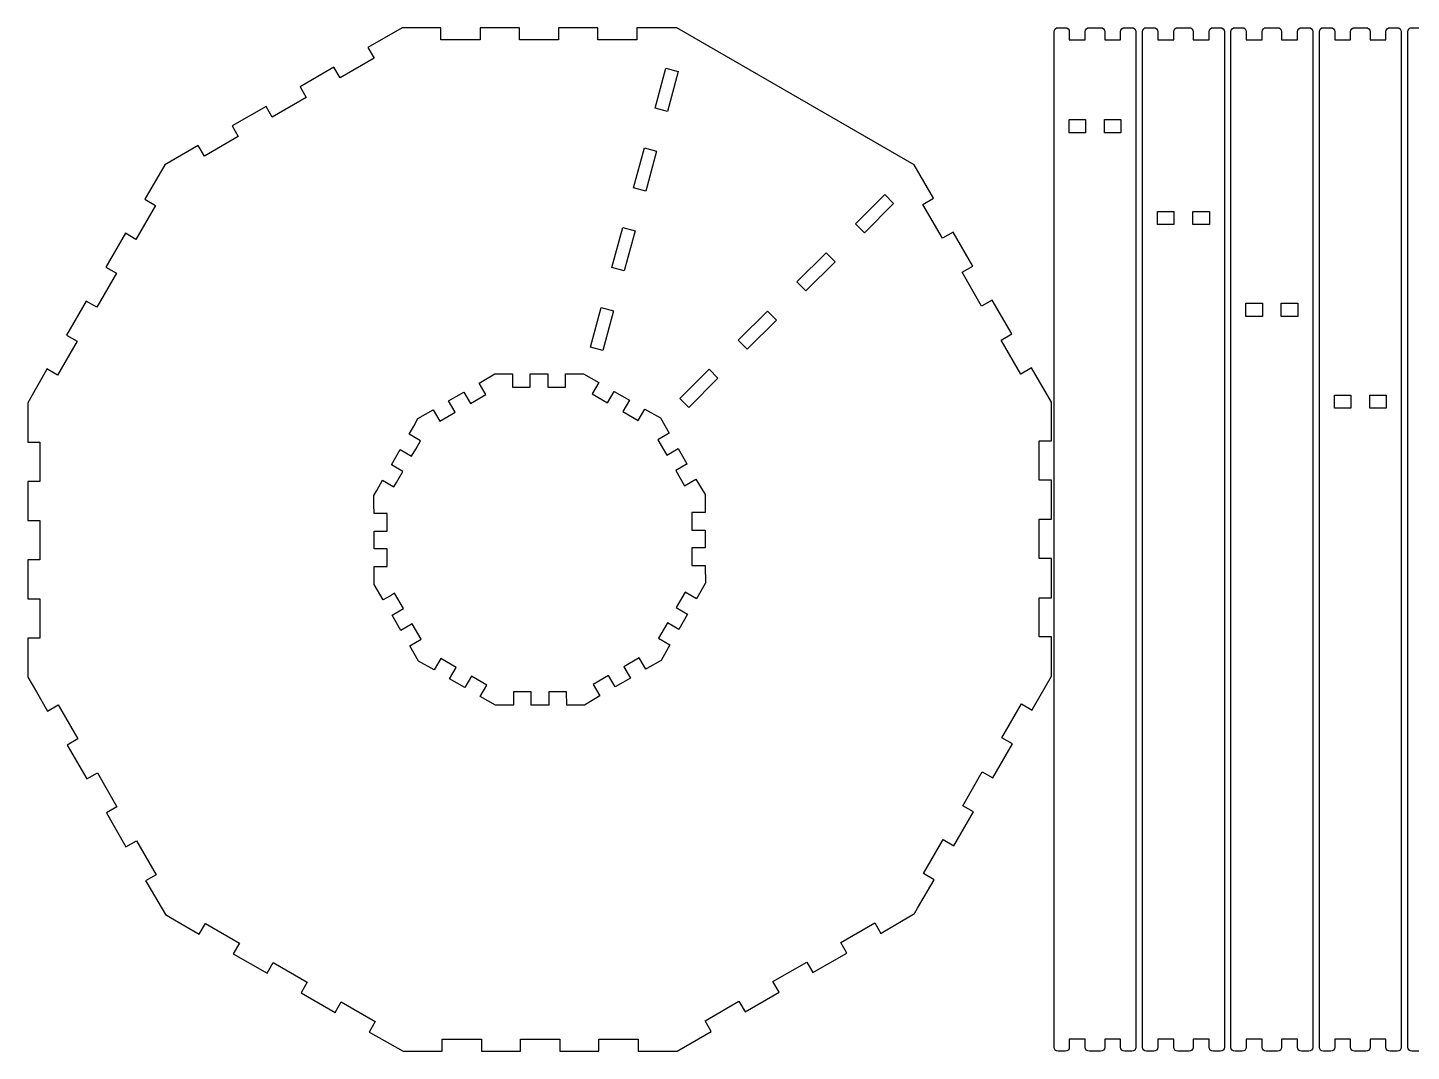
# Model space of a CAD drawing. Extents: x 4 to 934, y -398 to -4.
# Drawn here: x 4 to 341.9, y -254 to -4 of the extents above; entities that cross this region are included whole.
import ezdxf

# ---------------------------------------------------------------- set-up
doc = ezdxf.new("R2010")
doc.units = 0
doc.header["$MEASUREMENT"] = 0
doc.layers.add('LAYER_1', color=7, linetype='CONTINUOUS')

# ---------------------------------------------------------------- blocks, each defined once
blk = doc.blocks.new('BLOCK_2')
at = {"layer": 'LAYER_1'}
for points in [[(262.34, -29.65), (258.32, -29.65), (258.32, -26.45), (262.34, -26.45), (262.34, -29.65)], [(270.98, -29.65), (266.96, -29.65), (266.96, -26.45), (270.98, -26.45), (270.98, -29.65)]]:
    blk.add_lwpolyline(points, dxfattribs=at)
blk.add_open_spline([(273.65, -4), (273.65, -4), (271.91, -4), (271.91, -4), (271.36, -4), (270.91, -4.45), (270.91, -5), (270.91, -5), (270.91, -7), (270.91, -7), (270.91, -7), (267.03, -7), (267.03, -7), (267.03, -7), (267.03, -5), (267.03, -5), (267.03, -4.45), (266.58, -4), (266.02, -4), (266.02, -4), (263.27, -4), (263.27, -4), (262.72, -4), (262.27, -4.45), (262.27, -5), (262.27, -5), (262.27, -7), (262.27, -7), (262.27, -7), (258.38, -7), (258.38, -7), (258.38, -7), (258.38, -5), (258.38, -5), (258.38, -4.45), (257.94, -4), (257.38, -4), (257.38, -4), (255.65, -4), (255.65, -4), (255.1, -4), (254.65, -4.45), (254.65, -5), (254.65, -5), (254.65, -253), (254.65, -253), (254.65, -253.55), (255.1, -254), (255.65, -254), (255.65, -254), (257.38, -254), (257.38, -254), (257.94, -254), (258.38, -253.55), (258.38, -253), (258.38, -253), (258.38, -251), (258.38, -251), (258.38, -251), (262.27, -251), (262.27, -251), (262.27, -251), (262.27, -253), (262.27, -253), (262.27, -253.55), (262.72, -254), (263.27, -254), (263.27, -254), (266.02, -254), (266.02, -254), (266.58, -254), (267.03, -253.55), (267.03, -253), (267.03, -253), (267.03, -251), (267.03, -251), (267.03, -251), (270.91, -251), (270.91, -251), (270.91, -251), (270.91, -253), (270.91, -253), (270.91, -253.55), (271.36, -254), (271.91, -254), (271.91, -254), (273.65, -254), (273.65, -254), (274.2, -254), (274.65, -253.55), (274.65, -253), (274.65, -253), (274.65, -5), (274.65, -5), (274.65, -4.45), (274.2, -4), (273.65, -4)], degree=3, knots=[0, 0, 0, 0, 1, 1, 1, 2, 2, 2, 3, 3, 3, 4, 4, 4, 5, 5, 5, 6, 6, 6, 7, 7, 7, 8, 8, 8, 9, 9, 9, 10, 10, 10, 11, 11, 11, 12, 12, 12, 13, 13, 13, 14, 14, 14, 15, 15, 15, 16, 16, 16, 17, 17, 17, 18, 18, 18, 19, 19, 19, 20, 20, 20, 21, 21, 21, 22, 22, 22, 23, 23, 23, 24, 24, 24, 25, 25, 25, 26, 26, 26, 27, 27, 27, 28, 28, 28, 29, 29, 29, 30, 30, 30, 31, 31, 31, 32, 32, 32, 32], dxfattribs=at)
blk = doc.blocks.new('BLOCK_3')
at = {"layer": 'LAYER_1'}
for points in [[(305.53, -74.52), (301.51, -74.52), (301.51, -71.32), (305.53, -71.32), (305.53, -74.52)], [(314.18, -74.52), (310.15, -74.52), (310.15, -71.32), (314.18, -71.32), (314.18, -74.52)]]:
    blk.add_lwpolyline(points, dxfattribs=at)
blk.add_open_spline([(316.84, -4), (316.84, -4), (315.11, -4), (315.11, -4), (314.55, -4), (314.11, -4.45), (314.11, -5), (314.11, -5), (314.11, -7), (314.11, -7), (314.11, -7), (310.23, -7), (310.23, -7), (310.23, -7), (310.23, -5), (310.23, -5), (310.23, -4.45), (309.78, -4), (309.22, -4), (309.22, -4), (306.46, -4), (306.46, -4), (305.91, -4), (305.47, -4.45), (305.47, -5), (305.47, -5), (305.47, -7), (305.47, -7), (305.47, -7), (301.58, -7), (301.58, -7), (301.58, -7), (301.58, -5), (301.58, -5), (301.58, -4.45), (301.13, -4), (300.58, -4), (300.58, -4), (298.84, -4), (298.84, -4), (298.29, -4), (297.84, -4.45), (297.84, -5), (297.84, -5), (297.84, -253), (297.84, -253), (297.84, -253.55), (298.29, -254), (298.84, -254), (298.84, -254), (300.58, -254), (300.58, -254), (301.13, -254), (301.58, -253.55), (301.58, -253), (301.58, -253), (301.58, -251), (301.58, -251), (301.58, -251), (305.47, -251), (305.47, -251), (305.47, -251), (305.47, -253), (305.47, -253), (305.47, -253.55), (305.91, -254), (306.46, -254), (306.46, -254), (309.22, -254), (309.22, -254), (309.78, -254), (310.23, -253.55), (310.23, -253), (310.23, -253), (310.23, -251), (310.23, -251), (310.23, -251), (314.11, -251), (314.11, -251), (314.11, -251), (314.11, -253), (314.11, -253), (314.11, -253.55), (314.55, -254), (315.11, -254), (315.11, -254), (316.84, -254), (316.84, -254), (317.4, -254), (317.84, -253.55), (317.84, -253), (317.84, -253), (317.84, -5), (317.84, -5), (317.84, -4.45), (317.4, -4), (316.84, -4)], degree=3, knots=[0, 0, 0, 0, 1, 1, 1, 2, 2, 2, 3, 3, 3, 4, 4, 4, 5, 5, 5, 6, 6, 6, 7, 7, 7, 8, 8, 8, 9, 9, 9, 10, 10, 10, 11, 11, 11, 12, 12, 12, 13, 13, 13, 14, 14, 14, 15, 15, 15, 16, 16, 16, 17, 17, 17, 18, 18, 18, 19, 19, 19, 20, 20, 20, 21, 21, 21, 22, 22, 22, 23, 23, 23, 24, 24, 24, 25, 25, 25, 26, 26, 26, 27, 27, 27, 28, 28, 28, 29, 29, 29, 30, 30, 30, 31, 31, 31, 32, 32, 32, 32], dxfattribs=at)
blk = doc.blocks.new('BLOCK_4')
at = {"layer": 'LAYER_1'}
for points in [[(348.73, -119.38), (344.71, -119.38), (344.71, -116.18), (348.73, -116.18), (348.73, -119.38)], [(357.37, -119.38), (353.35, -119.38), (353.35, -116.18), (357.37, -116.18), (357.37, -119.38)]]:
    blk.add_lwpolyline(points, dxfattribs=at)
blk.add_open_spline([(360.04, -4), (360.04, -4), (358.3, -4), (358.3, -4), (357.75, -4), (357.3, -4.45), (357.3, -5), (357.3, -5), (357.3, -7), (357.3, -7), (357.3, -7), (353.42, -7), (353.42, -7), (353.42, -7), (353.42, -5), (353.42, -5), (353.42, -4.45), (352.97, -4), (352.42, -4), (352.42, -4), (349.66, -4), (349.66, -4), (349.11, -4), (348.66, -4.45), (348.66, -5), (348.66, -5), (348.66, -7), (348.66, -7), (348.66, -7), (344.78, -7), (344.78, -7), (344.78, -7), (344.78, -5), (344.78, -5), (344.78, -4.45), (344.33, -4), (343.78, -4), (343.78, -4), (342.04, -4), (342.04, -4), (341.49, -4), (341.04, -4.45), (341.04, -5), (341.04, -5), (341.04, -253), (341.04, -253), (341.04, -253.55), (341.49, -254), (342.04, -254), (342.04, -254), (343.78, -254), (343.78, -254), (344.33, -254), (344.78, -253.55), (344.78, -253), (344.78, -253), (344.78, -251), (344.78, -251), (344.78, -251), (348.66, -251), (348.66, -251), (348.66, -251), (348.66, -253), (348.66, -253), (348.66, -253.55), (349.11, -254), (349.66, -254), (349.66, -254), (352.42, -254), (352.42, -254), (352.97, -254), (353.42, -253.55), (353.42, -253), (353.42, -253), (353.42, -251), (353.42, -251), (353.42, -251), (357.3, -251), (357.3, -251), (357.3, -251), (357.3, -253), (357.3, -253), (357.3, -253.55), (357.75, -254), (358.3, -254), (358.3, -254), (360.04, -254), (360.04, -254), (360.59, -254), (361.04, -253.55), (361.04, -253), (361.04, -253), (361.04, -5), (361.04, -5), (361.04, -4.45), (360.59, -4), (360.04, -4)], degree=3, knots=[0, 0, 0, 0, 1, 1, 1, 2, 2, 2, 3, 3, 3, 4, 4, 4, 5, 5, 5, 6, 6, 6, 7, 7, 7, 8, 8, 8, 9, 9, 9, 10, 10, 10, 11, 11, 11, 12, 12, 12, 13, 13, 13, 14, 14, 14, 15, 15, 15, 16, 16, 16, 17, 17, 17, 18, 18, 18, 19, 19, 19, 20, 20, 20, 21, 21, 21, 22, 22, 22, 23, 23, 23, 24, 24, 24, 25, 25, 25, 26, 26, 26, 27, 27, 27, 28, 28, 28, 29, 29, 29, 30, 30, 30, 31, 31, 31, 32, 32, 32, 32], dxfattribs=at)

msp = doc.modelspace()

# ---------------------------------------------------------------- linework, layer by layer
at = {"layer": 'LAYER_1'}
for points in [[(251.01, -124.07), (254.01, -124.07), (254, -114.5), (251, -114.5), (251, -104.93), (254, -104.93), (254, -95.49), (249.14, -87.09), (246.54, -88.59), (241.76, -80.3), (244.36, -78.8), (239.57, -70.51), (236.97, -72.01), (232.19, -63.73), (234.79, -62.23), (230, -53.94), (227.4, -55.44), (222.62, -47.15), (225.21, -45.65), (220.5, -37.49), (162.49, -4.01), (152.77, -4), (152.77, -7), (143.2, -7), (143.2, -4), (133.63, -4.01), (133.63, -7), (124.07, -7), (124.07, -4), (114.49, -4), (114.49, -7), (104.93, -7.01), (104.93, -4.01), (95.49, -4.01), (87.09, -8.86), (88.59, -11.46), (80.3, -16.25), (78.8, -13.65), (70.51, -18.44), (72.01, -21.03), (63.73, -25.82), (62.23, -23.22), (53.94, -28.01), (55.44, -30.6), (47.15, -35.39), (45.66, -32.79), (37.49, -37.5), (37.49, -37.51), (32.63, -45.91), (35.23, -47.41), (30.44, -55.7), (27.85, -54.2), (23.06, -62.49), (25.66, -63.99), (20.88, -72.28), (18.29, -70.77), (18.28, -70.78), (13.5, -79.06), (16.09, -80.56), (11.31, -88.86), (8.71, -87.36), (8.6, -87.56), (4, -95.66), (4, -105.23), (7, -105.23), (7, -114.8), (4, -114.8), (4, -124.37), (7, -124.37), (7.01, -133.94), (4.01, -133.94), (4, -143.51), (7.01, -143.51), (7.01, -153.08), (4, -153.08), (4.07, -162.63), (6.14, -166.19), (8.86, -170.92), (11.45, -169.42), (16.24, -177.71), (13.64, -179.21), (18.44, -187.49), (21.03, -186), (25.81, -194.28), (23.22, -195.78), (28, -204.07), (28.01, -204.06), (30.6, -202.57), (35.39, -210.86), (32.79, -212.35), (33.09, -212.86), (37.63, -220.59), (38.88, -221.31), (45.91, -225.37), (47.41, -222.78), (55.7, -227.56), (54.2, -230.16), (62.49, -234.94), (63.99, -232.35), (72.27, -237.13), (70.78, -239.72), (79.06, -244.51), (80.56, -241.92), (88.85, -246.7), (87.36, -249.29), (87.69, -249.49), (95.66, -254), (105.23, -254), (105.23, -251.01), (114.8, -251.01), (114.8, -254), (124.37, -254), (124.37, -251.01), (133.93, -251.01), (133.94, -254), (143.51, -254), (143.51, -251.01), (153.08, -251.01), (153.08, -254), (153.54, -254), (162.63, -253.93), (170.91, -249.15), (169.42, -246.55), (177.7, -241.77), (179.2, -244.36), (187.49, -239.58), (185.99, -236.98), (194.27, -232.2), (195.77, -234.79), (204.06, -230), (202.56, -227.41), (210.85, -222.62), (212.35, -225.22), (212.87, -224.91), (220.58, -220.38), (221.34, -219.07), (225.36, -212.1), (222.77, -210.6), (227.56, -202.3), (230.15, -203.81), (234.94, -195.52), (232.34, -194.02), (237.13, -185.73), (239.72, -187.23), (244.51, -178.94), (241.91, -177.44), (246.7, -169.15), (249.29, -170.65), (249.41, -170.44), (254, -162.35), (254, -152.78), (251.01, -152.78), (251, -143.21), (254, -143.21), (254.01, -133.64), (251.01, -133.64), (251.01, -124.07)], [(159.87, -13.9), (162.86, -14.71), (160.23, -24.45), (157.23, -23.64), (159.87, -13.9)], [(154.6, -33.37), (157.6, -34.18), (154.96, -43.92), (151.97, -43.11), (154.6, -33.37)], [(208.32, -54.07), (206.13, -51.87), (213.29, -44.75), (215.47, -46.95), (208.32, -54.07)], [(283.94, -52.08), (279.91, -52.08), (279.91, -48.88), (283.94, -48.88), (283.94, -52.08)], [(292.58, -52.08), (288.56, -52.08), (288.56, -48.88), (292.58, -48.88), (292.58, -52.08)], [(149.33, -52.84), (152.33, -53.65), (149.69, -63.39), (146.69, -62.58), (149.33, -52.84)], [(194.02, -68.29), (191.83, -66.09), (198.99, -58.97), (201.17, -61.18), (194.02, -68.29)], [(144.06, -72.31), (147.05, -73.12), (144.42, -82.86), (141.42, -82.05), (144.06, -72.31)], [(179.72, -82.52), (177.53, -80.32), (184.69, -73.21), (186.88, -75.4), (179.72, -82.52)], [(165.42, -96.75), (163.23, -94.55), (170.39, -87.43), (172.57, -89.63), (165.42, -96.75)], [(169.48, -139.72), (169.48, -139.73), (167.32, -143.47), (167.32, -143.47), (164.55, -141.88), (163.18, -144.25), (162.39, -145.62), (165.16, -147.21), (165.16, -147.22), (163, -150.96), (163, -150.96), (160.22, -149.37), (158.07, -153.11), (160.84, -154.7), (160.84, -154.71), (158.7, -158.54), (155.22, -160.54), (154.96, -160.69), (154.95, -160.7), (153.58, -158.32), (153.36, -157.93), (149.61, -160.09), (151.21, -162.86), (151.21, -162.86), (147.46, -165.02), (145.86, -162.25), (142.12, -164.41), (143.72, -167.18), (139.95, -169.43), (139.95, -169.43), (135.63, -169.43), (135.63, -169.43), (135.62, -166.23), (131.31, -166.23), (131.31, -169.43), (126.99, -169.43), (126.99, -169.42), (126.98, -169.42), (126.99, -166.23), (122.66, -166.23), (122.66, -169.43), (118.28, -169.49), (118.27, -169.48), (114.53, -167.33), (116.13, -164.55), (112.39, -162.39), (110.79, -165.16), (110.79, -165.17), (107.05, -163), (107.05, -163), (108.64, -160.24), (104.9, -158.08), (103.3, -160.84), (103.3, -160.85), (99.48, -158.7), (99.47, -158.7), (97.31, -154.96), (100.08, -153.36), (97.92, -149.61), (95.15, -151.22), (95.15, -151.22), (92.99, -147.47), (92.99, -147.47), (95.75, -145.87), (93.59, -142.13), (92.58, -142.72), (90.83, -143.73), (90.82, -143.73), (88.58, -139.96), (88.58, -137.79), (88.58, -135.63), (91.78, -135.63), (91.78, -131.31), (88.58, -131.31), (88.58, -126.99), (88.58, -126.99), (90.18, -126.99), (91.78, -126.99), (91.78, -125.55), (91.78, -122.67), (88.58, -122.67), (88.55, -120.46), (88.52, -118.28), (89.24, -117.03), (90.68, -114.53), (90.68, -114.54), (90.69, -114.53), (93.45, -116.13), (94.08, -115.05), (95.61, -112.39), (92.85, -110.79), (95, -107.05), (97.77, -108.65), (98.78, -106.91), (99.93, -104.91), (97.17, -103.31), (97.17, -103.3), (97.16, -103.3), (98.27, -101.34), (99.3, -99.48), (103.05, -97.32), (103.05, -97.31), (104.65, -100.08), (107.56, -98.41), (108.39, -97.92), (106.79, -95.16), (106.79, -95.16), (110.54, -92.99), (110.54, -93), (110.54, -92.99), (112.14, -95.76), (115.88, -93.6), (115.42, -92.8), (114.28, -90.83), (114.29, -90.82), (114.28, -90.82), (118.05, -88.58), (122.37, -88.58), (122.37, -90.72), (122.37, -91.78), (126.69, -91.78), (126.69, -88.59), (126.7, -88.59), (126.7, -88.58), (131.02, -88.58), (131.02, -88.59), (131.02, -91.78), (135.34, -91.78), (135.34, -88.58), (135.35, -88.58), (135.34, -88.58), (139.73, -88.52), (143.47, -90.68), (143.47, -90.69), (141.88, -93.45), (145.62, -95.61), (147.21, -92.84), (147.22, -92.85), (150.96, -95), (150.96, -95.01), (149.36, -97.78), (153.1, -99.94), (154.7, -97.17), (154.7, -97.17), (158.53, -99.31), (160.69, -103.06), (160.69, -103.06), (157.92, -104.66), (160.08, -108.39), (162.85, -106.8), (165.01, -110.54), (165.02, -110.54), (162.25, -112.14), (164.4, -115.88), (167.17, -114.28), (167.18, -114.29), (167.18, -114.29), (169.42, -118), (169.42, -122.38), (166.22, -122.38), (166.22, -126.7), (169.42, -126.7), (169.42, -131.03), (166.22, -131.03), (166.22, -135.34), (169.42, -135.34), (169.51, -139.68), (169.48, -139.72)], [(327.13, -96.95), (323.11, -96.95), (323.11, -93.75), (327.13, -93.75), (327.13, -96.95)], [(335.77, -96.95), (331.75, -96.95), (331.75, -93.75), (335.77, -93.75), (335.77, -96.95)]]:
    msp.add_lwpolyline(points, dxfattribs=at)
for points in [[(295.25, -4), (295.25, -4), (293.51, -4), (293.51, -4), (292.96, -4), (292.51, -4.45), (292.51, -5), (292.51, -5), (292.51, -7), (292.51, -7), (292.51, -7), (288.62, -7), (288.62, -7), (288.62, -7), (288.62, -5), (288.62, -5), (288.62, -4.45), (288.18, -4), (287.62, -4), (287.62, -4), (284.86, -4), (284.86, -4), (284.31, -4), (283.87, -4.45), (283.87, -5), (283.87, -5), (283.87, -7), (283.87, -7), (283.87, -7), (279.98, -7), (279.98, -7), (279.98, -7), (279.98, -5), (279.98, -5), (279.98, -4.45), (279.53, -4), (278.98, -4), (278.98, -4), (277.25, -4), (277.25, -4), (276.69, -4), (276.25, -4.45), (276.25, -5), (276.25, -5), (276.25, -253), (276.25, -253), (276.25, -253.55), (276.69, -254), (277.25, -254), (277.25, -254), (278.98, -254), (278.98, -254), (279.53, -254), (279.98, -253.55), (279.98, -253), (279.98, -253), (279.98, -251), (279.98, -251), (279.98, -251), (283.87, -251), (283.87, -251), (283.87, -251), (283.87, -253), (283.87, -253), (283.87, -253.55), (284.31, -254), (284.86, -254), (284.86, -254), (287.62, -254), (287.62, -254), (288.18, -254), (288.62, -253.55), (288.62, -253), (288.62, -253), (288.62, -251), (288.62, -251), (288.62, -251), (292.51, -251), (292.51, -251), (292.51, -251), (292.51, -253), (292.51, -253), (292.51, -253.55), (292.96, -254), (293.51, -254), (293.51, -254), (295.25, -254), (295.25, -254), (295.8, -254), (296.24, -253.55), (296.24, -253), (296.24, -253), (296.24, -5), (296.24, -5), (296.24, -4.45), (295.8, -4), (295.25, -4)], [(338.44, -4), (338.44, -4), (336.7, -4), (336.7, -4), (336.15, -4), (335.7, -4.45), (335.7, -5), (335.7, -5), (335.7, -7), (335.7, -7), (335.7, -7), (331.82, -7), (331.82, -7), (331.82, -7), (331.82, -5), (331.82, -5), (331.82, -4.45), (331.37, -4), (330.82, -4), (330.82, -4), (328.06, -4), (328.06, -4), (327.51, -4), (327.06, -4.45), (327.06, -5), (327.06, -5), (327.06, -7), (327.06, -7), (327.06, -7), (323.18, -7), (323.18, -7), (323.18, -7), (323.18, -5), (323.18, -5), (323.18, -4.45), (322.73, -4), (322.18, -4), (322.18, -4), (320.44, -4), (320.44, -4), (319.89, -4), (319.44, -4.45), (319.44, -5), (319.44, -5), (319.44, -253), (319.44, -253), (319.44, -253.55), (319.89, -254), (320.44, -254), (320.44, -254), (322.18, -254), (322.18, -254), (322.73, -254), (323.18, -253.55), (323.18, -253), (323.18, -253), (323.18, -251), (323.18, -251), (323.18, -251), (327.06, -251), (327.06, -251), (327.06, -251), (327.06, -253), (327.06, -253), (327.06, -253.55), (327.51, -254), (328.06, -254), (328.06, -254), (330.82, -254), (330.82, -254), (331.37, -254), (331.82, -253.55), (331.82, -253), (331.82, -253), (331.82, -251), (331.82, -251), (331.82, -251), (335.7, -251), (335.7, -251), (335.7, -251), (335.7, -253), (335.7, -253), (335.7, -253.55), (336.15, -254), (336.7, -254), (336.7, -254), (338.44, -254), (338.44, -254), (338.99, -254), (339.44, -253.55), (339.44, -253), (339.44, -253), (339.44, -5), (339.44, -5), (339.44, -4.45), (338.99, -4), (338.44, -4)]]:
    msp.add_open_spline(points, degree=3, knots=[0, 0, 0, 0, 1, 1, 1, 2, 2, 2, 3, 3, 3, 4, 4, 4, 5, 5, 5, 6, 6, 6, 7, 7, 7, 8, 8, 8, 9, 9, 9, 10, 10, 10, 11, 11, 11, 12, 12, 12, 13, 13, 13, 14, 14, 14, 15, 15, 15, 16, 16, 16, 17, 17, 17, 18, 18, 18, 19, 19, 19, 20, 20, 20, 21, 21, 21, 22, 22, 22, 23, 23, 23, 24, 24, 24, 25, 25, 25, 26, 26, 26, 27, 27, 27, 28, 28, 28, 29, 29, 29, 30, 30, 30, 31, 31, 31, 32, 32, 32, 32], dxfattribs=at)

# ---------------------------------------------------------------- block references
for name in ['BLOCK_2', 'BLOCK_3', 'BLOCK_4']:
    msp.add_blockref(name, (0, 0), dxfattribs=at)

doc.saveas('drawing.dxf')
